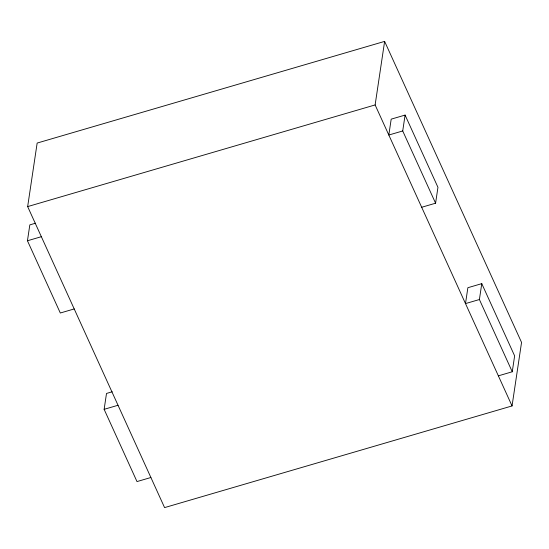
<?xml version="1.0" encoding="UTF-8"?>
<svg xmlns="http://www.w3.org/2000/svg" width="549" height="549" viewBox="0 0 549 549"><rect width="100%" height="100%" fill="white"/><g stroke="black" fill="none" stroke-linecap="round" stroke-linejoin="round"><path stroke-width="0.82" d="M27.656 206.596L37.154 143.063L384.623 41.395L521.55 342.404L512.052 405.937L164.583 507.605L27.656 206.596L375.125 104.928L384.623 41.395M74.211 308.936L60.315 313.005L27.45 240.764L29.824 224.877L35.548 223.203M150.893 477.506L136.996 481.576L104.132 409.328L106.506 393.448L112.229 391.773M402.719 130.964L405.093 115.077L391.19 119.147L388.816 135.027L402.719 130.964L435.583 203.205L421.68 207.268M435.583 203.205L437.951 187.319L405.093 115.077M479.401 299.528L481.775 283.648L467.872 287.71L465.497 303.597L479.401 299.528L512.258 371.776L498.362 375.839M512.258 371.776L514.633 355.889L481.775 283.648M27.45 240.764L41.347 236.694M104.132 409.328L118.028 405.265M375.125 104.928L512.052 405.937"/></g></svg>
